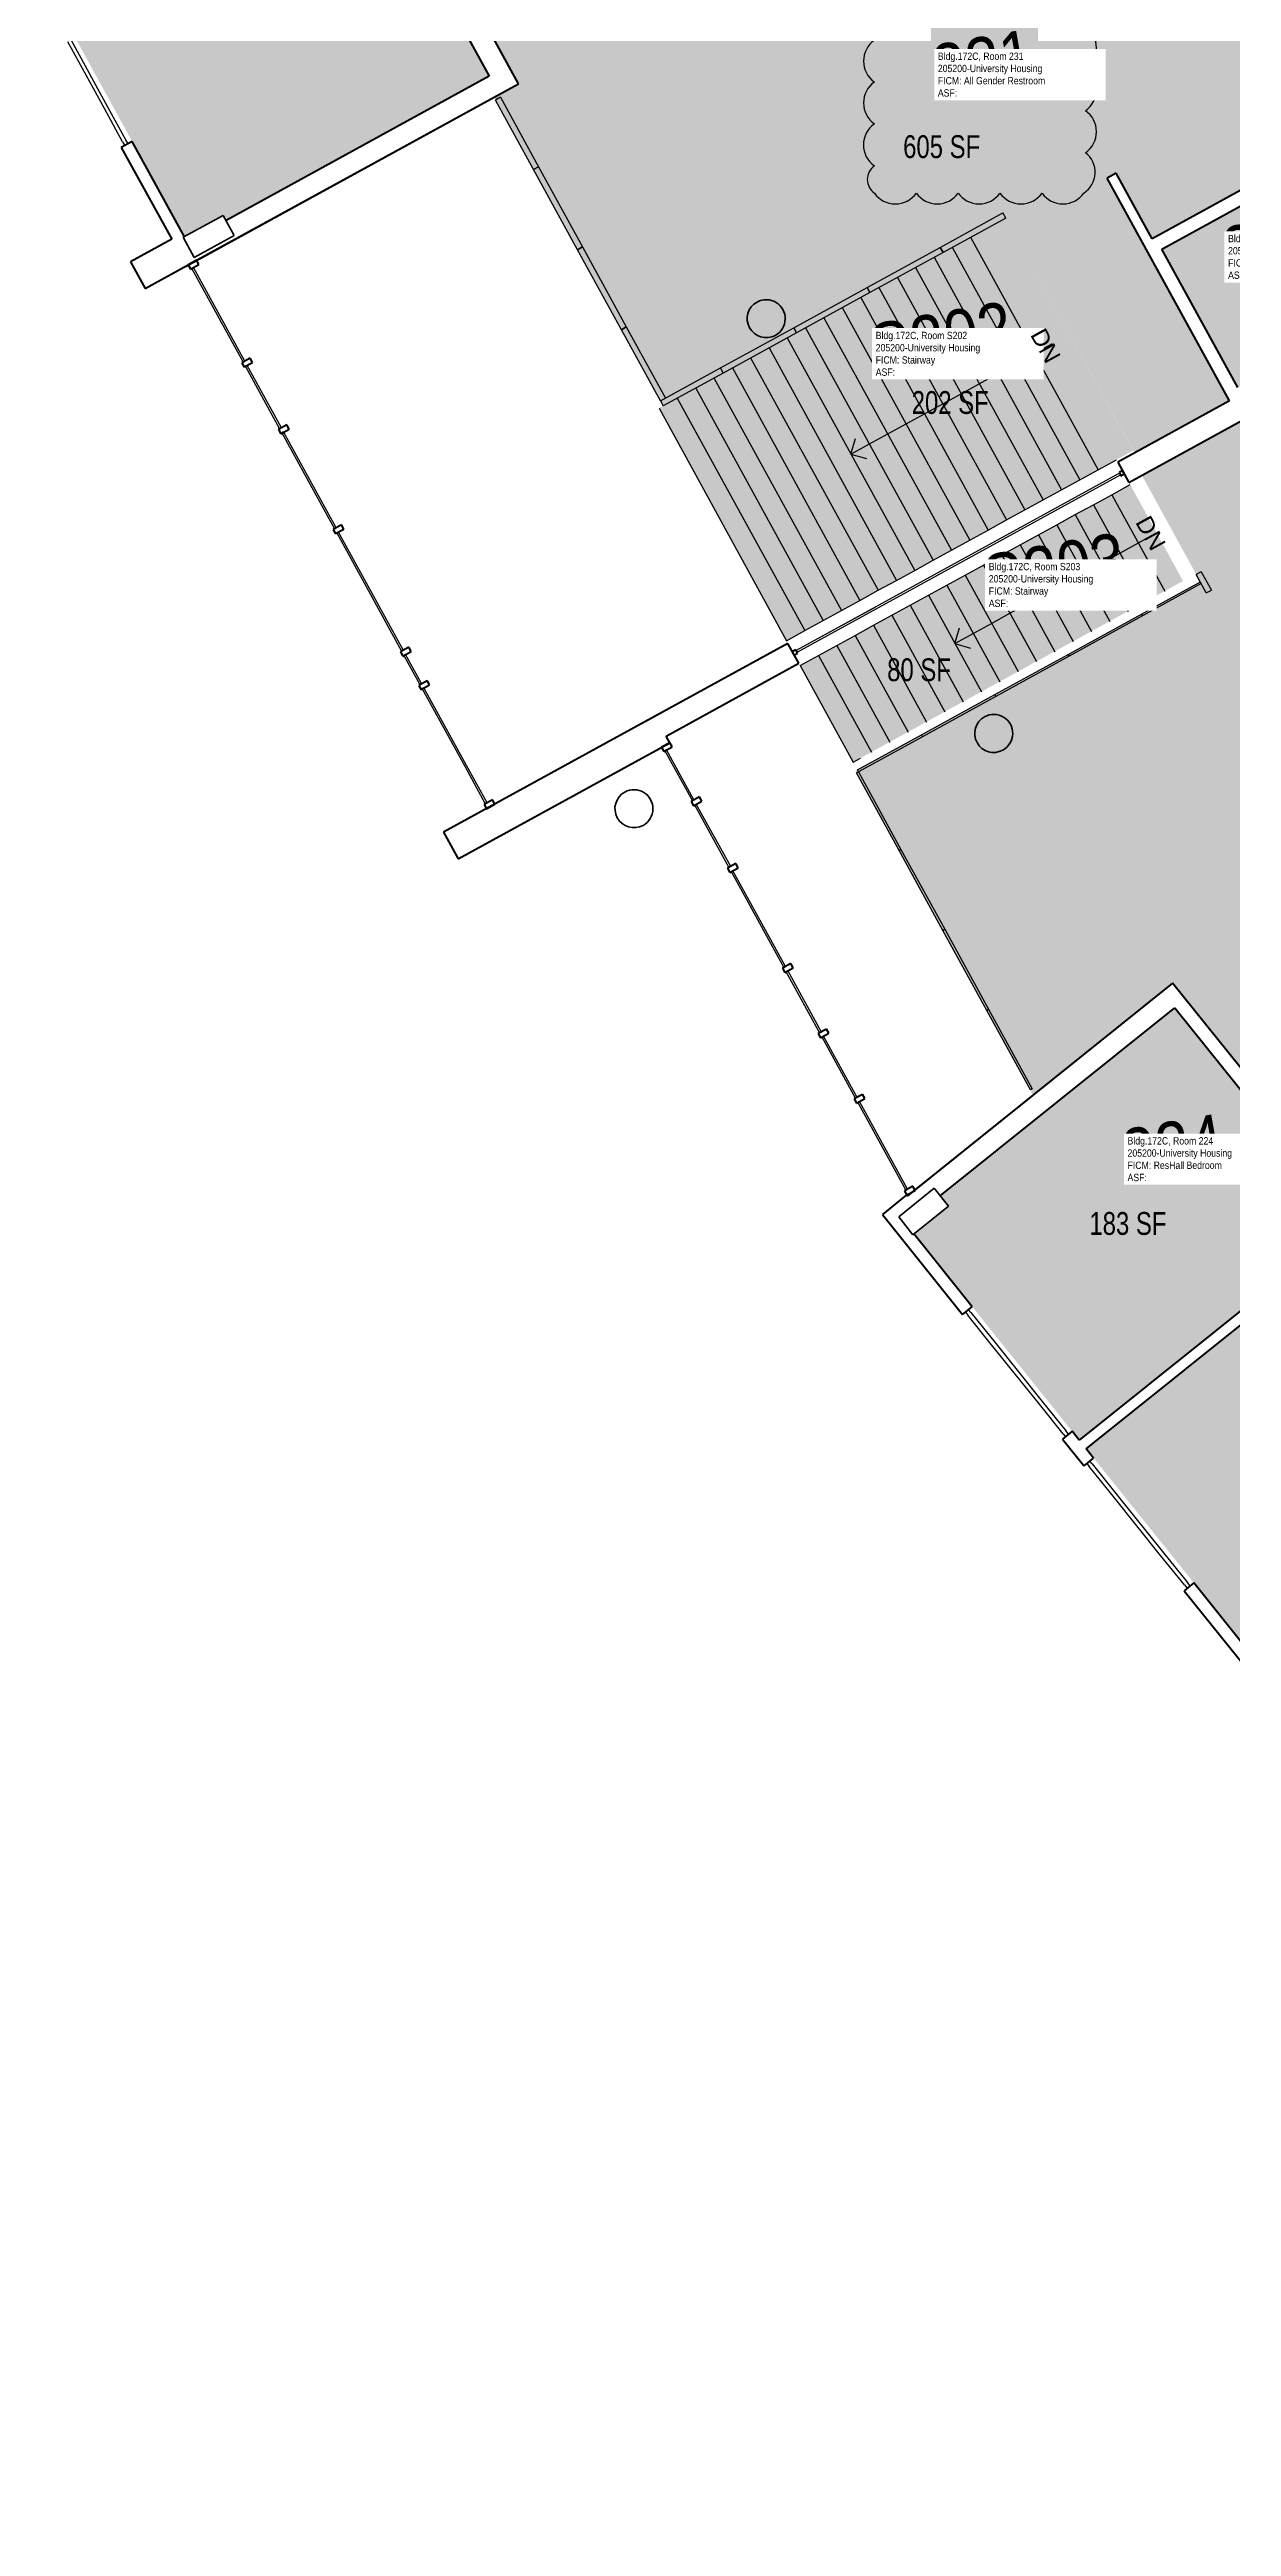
# Model space of a CAD drawing. Header units: inches. Extents: x 69235346 to 69237486, y 27657583 to 27660075.
# Drawn here: x 69235707 to 69236329, y 27657790 to 27659093 of the extents above; entities that cross this region are included whole.
import ezdxf
from ezdxf.enums import TextEntityAlignment as Align

# ---------------------------------------------------------------- set-up
doc = ezdxf.new("R2010")
doc.units = ezdxf.units.IN
doc.header["$LTSCALE"] = 100
doc.header["$MEASUREMENT"] = 0
for name, color, linetype in [('A-COLS', 5, 'CONTINUOUS'), ('A-FLOR', 3, 'CONTINUOUS'), ('A-GLAZ', 1, 'CONTINUOUS'), ('A-IDEN-RNUM', 7, 'CONTINUOUS'), ('A-IDEN-SNUM', 4, 'CONTINUOUS'), ('A-IDEN-VNUM', 4, 'CONTINUOUS'), ('A-WALL', 5, 'CONTINUOUS'), ('AREA-TEXT', 3, 'CONTINUOUS'), ('Rooms-Category-Color', 7, 'CONTINUOUS'), ('Rooms-College-Color', 7, 'CONTINUOUS'), ('Rooms-Department-Color', 7, 'CONTINUOUS'), ('Rooms-Division-Color', 7, 'CONTINUOUS'), ('Rooms-Information', 7, 'CONTINUOUS')]:
    doc.layers.add(name, color=color, linetype=linetype)
doc.layers.add('A-REV', color=1, linetype='CONTINUOUS', true_color=0xff0000)
doc.styles.add('Arial', font='arial.ttf')
doc.styles.add('CP_AREA', font='arial.ttf', dxfattribs={"height": 15})
doc.styles.add('CP_ROOMSNUMBER', font='arial.ttf', dxfattribs={"height": 1})
doc.styles.add('CP_ROOMVNUMBER', font='arial.ttf', dxfattribs={"width": 0.85, "height": 0.075})

msp = doc.modelspace()

# ---------------------------------------------------------------- hatches: boundary and pattern name
at = {"layer": 'Rooms-Category-Color', "true_color": 0xadadad}
for points in [[(69236278.3, 27658880.5), (69236328.3, 27658907.9), (69236328, 27658908.4), (69236284.6, 27658987.5), (69236263.9, 27659025.1), (69236268.6, 27659027.7), (69236287.5, 27658993.2), (69236359.5, 27659032.7), (69236340.6, 27659067.2), (69236374.1, 27659085.5), (69236281.5, 27659254.3), (69236143.3, 27659178.5), (69236071.3, 27659139), (69236070.9, 27659138.8), (69236024.7, 27659113.5), (69236005.2, 27659102.8), (69236002.9, 27659101.5), (69236001.7, 27659103.8), (69235996.2, 27659113.8), (69235985.1, 27659134), (69235983.9, 27659136.3), (69235976.9, 27659148.9), (69235928.2, 27659122.2), (69235954.2, 27659074.8), (69235941.2, 27659067.7), (69236030.3, 27658905.3), (69236210.5, 27659004.1)], [(69236312.9, 27658812.7), (69236131.5, 27658713.3), (69236224.9, 27658542.8), (69236387.6, 27658673.4), (69236350.2, 27658720), (69236504.6, 27658843.9), (69236542, 27658797.3), (69236671.9, 27658901.5), (69236595.5, 27659040.7), (69236282.1, 27658868.9)], [(69236210.5, 27659004.1), (69236277.5, 27658881.8), (69236095.2, 27658781.8), (69236077.9, 27658813.3), (69236028.1, 27658904.1)], [(69236344.9, 27658639.5), (69236298, 27658601.9), (69236301.7, 27658597.4), (69236398.3, 27658477), (69236496.2, 27658354.9), (69236578.9, 27658251.9), (69236692.1, 27658110.8), (69236885.1, 27657870.3), (69236885.8, 27657869.4), (69236887.8, 27657866.9), (69236926.1, 27657819.2), (69236926.1, 27657819.2), (69236932.3, 27657811.4), (69236949.7, 27657789.7), (69236950.2, 27657790.1), (69236996.7, 27657827.4), (69236861.7, 27657995.6), (69236742.8, 27658143.7), (69236742.7, 27658143.6), (69236735.2, 27658153), (69236740, 27658156.8), (69236982.6, 27658351.5), (69236987.4, 27658355.3), (69236994.9, 27658345.9), (69236994.8, 27658345.9), (69237111.5, 27658200.4), (69237113.5, 27658198), (69237113.5, 27658198), (69237115.3, 27658195.7), (69237248.6, 27658029.5), (69237295.5, 27658067.1), (69237273.3, 27658094.8), (69237273.3, 27658094.9), (69237233.9, 27658143.9), (69237120.5, 27658285.2), (69237038, 27658388.1), (69236924.7, 27658529.3), (69236841.7, 27658632.7), (69236743.8, 27658754.8), (69236644, 27658879.1), (69236613.8, 27658854.9), (69236597.3, 27658841.7), (69236603.6, 27658833.8), (69236640.5, 27658787.9), (69236640.6, 27658787.8), (69236642.2, 27658785.8), (69236666.7, 27658755.3), (69236668.3, 27658753.2), (69236668.3, 27658753.2), (69236741.7, 27658661.8), (69236743.3, 27658659.7), (69236743.3, 27658659.7), (69236870.5, 27658501), (69236870.5, 27658501), (69236889.6, 27658477.2), (69236885, 27658473.5), (69236888.9, 27658468.6), (69236921.7, 27658427.6), (69236925.6, 27658422.8), (69236930.3, 27658426.5), (69236949.8, 27658402.1), (69236893.3, 27658356.8), (69236891.2, 27658355.1), (69236756.5, 27658247.1), (69236754, 27658245), (69236697.7, 27658199.8), (69236680.2, 27658221.6), (69236677.5, 27658225), (69236674.2, 27658229.1), (69236637.8, 27658274.5), (69236618.1, 27658299.1), (69236618.1, 27658299), (69236490.1, 27658458.4), (69236489.4, 27658459.4), (69236351.4, 27658631.4)], [(69236102.3, 27658768.7), (69236130.2, 27658717.9), (69236303.8, 27658813.2), (69236276, 27658863.9)]]:
    msp.add_hatch(color=253, dxfattribs=at).paths.add_polyline_path(points)
at = {"layer": 'Rooms-Category-Color', "true_color": 0x728ef3}
for points in [[(69235800.3, 27659002.8), (69235938.7, 27659078.7), (69235916.6, 27659119.2), (69235915.1, 27659121.8), (69235866.3, 27659210.8), (69235707.4, 27659123.7), (69235778.4, 27658994.3), (69235798.8, 27659005.5)], [(69236380.1, 27658941.1), (69236419.8, 27658962.8), (69236423.8, 27658965), (69236383.9, 27659037.8), (69236365.3, 27659027.6), (69236292.7, 27658987.8), (69236332.6, 27658915), (69236339.3, 27658918.7)], [(69236162.2, 27658469.7), (69236249.2, 27658361.2), (69236390.8, 27658474.8), (69236299.4, 27658588.6), (69236250.7, 27658549.6), (69236176.1, 27658489.7), (69236180.4, 27658484.3)], [(69236252.9, 27658356.6), (69236345.3, 27658241.5), (69236363.5, 27658256.1), (69236365.4, 27658253.7), (69236488.7, 27658352.7), (69236394.5, 27658470.2)]]:
    msp.add_hatch(color=171, dxfattribs=at).paths.add_polyline_path(points)
at = {"layer": 'Rooms-College-Color', "true_color": 0xadadad}
for points in [[(69236278.3, 27658880.5), (69236328.3, 27658907.9), (69236328, 27658908.4), (69236284.6, 27658987.5), (69236263.9, 27659025.1), (69236268.6, 27659027.7), (69236287.5, 27658993.2), (69236359.5, 27659032.7), (69236340.6, 27659067.2), (69236374.1, 27659085.5), (69236281.5, 27659254.3), (69236143.3, 27659178.5), (69236071.3, 27659139), (69236070.9, 27659138.8), (69236024.7, 27659113.5), (69236005.2, 27659102.8), (69236002.9, 27659101.5), (69236001.7, 27659103.8), (69235996.2, 27659113.8), (69235985.1, 27659134), (69235983.9, 27659136.3), (69235976.9, 27659148.9), (69235928.2, 27659122.2), (69235954.2, 27659074.8), (69235941.2, 27659067.7), (69236030.3, 27658905.3), (69236210.5, 27659004.1)], [(69235800.3, 27659002.8), (69235938.7, 27659078.7), (69235916.6, 27659119.2), (69235915.1, 27659121.8), (69235866.3, 27659210.8), (69235707.4, 27659123.7), (69235778.4, 27658994.3), (69235798.8, 27659005.5)], [(69236312.9, 27658812.7), (69236131.5, 27658713.3), (69236224.9, 27658542.8), (69236387.6, 27658673.4), (69236350.2, 27658720), (69236504.6, 27658843.9), (69236542, 27658797.3), (69236671.9, 27658901.5), (69236595.5, 27659040.7), (69236282.1, 27658868.9)], [(69236380.1, 27658941.1), (69236419.8, 27658962.8), (69236423.8, 27658965), (69236383.9, 27659037.8), (69236365.3, 27659027.6), (69236292.7, 27658987.8), (69236332.6, 27658915), (69236339.3, 27658918.7)], [(69236210.5, 27659004.1), (69236277.5, 27658881.8), (69236095.2, 27658781.8), (69236077.9, 27658813.3), (69236028.1, 27658904.1)], [(69236344.9, 27658639.5), (69236298, 27658601.9), (69236301.7, 27658597.4), (69236398.3, 27658477), (69236496.2, 27658354.9), (69236578.9, 27658251.9), (69236692.1, 27658110.8), (69236885.1, 27657870.3), (69236885.8, 27657869.4), (69236887.8, 27657866.9), (69236926.1, 27657819.2), (69236926.1, 27657819.2), (69236932.3, 27657811.4), (69236949.7, 27657789.7), (69236950.2, 27657790.1), (69236996.7, 27657827.4), (69236861.7, 27657995.6), (69236742.8, 27658143.7), (69236742.7, 27658143.6), (69236735.2, 27658153), (69236740, 27658156.8), (69236982.6, 27658351.5), (69236987.4, 27658355.3), (69236994.9, 27658345.9), (69236994.8, 27658345.9), (69237111.5, 27658200.4), (69237113.5, 27658198), (69237113.5, 27658198), (69237115.3, 27658195.7), (69237248.6, 27658029.5), (69237295.5, 27658067.1), (69237273.3, 27658094.8), (69237273.3, 27658094.9), (69237233.9, 27658143.9), (69237120.5, 27658285.2), (69237038, 27658388.1), (69236924.7, 27658529.3), (69236841.7, 27658632.7), (69236743.8, 27658754.8), (69236644, 27658879.1), (69236613.8, 27658854.9), (69236597.3, 27658841.7), (69236603.6, 27658833.8), (69236640.5, 27658787.9), (69236640.6, 27658787.8), (69236642.2, 27658785.8), (69236666.7, 27658755.3), (69236668.3, 27658753.2), (69236668.3, 27658753.2), (69236741.7, 27658661.8), (69236743.3, 27658659.7), (69236743.3, 27658659.7), (69236870.5, 27658501), (69236870.5, 27658501), (69236889.6, 27658477.2), (69236885, 27658473.5), (69236888.9, 27658468.6), (69236921.7, 27658427.6), (69236925.6, 27658422.8), (69236930.3, 27658426.5), (69236949.8, 27658402.1), (69236893.3, 27658356.8), (69236891.2, 27658355.1), (69236756.5, 27658247.1), (69236754, 27658245), (69236697.7, 27658199.8), (69236680.2, 27658221.6), (69236677.5, 27658225), (69236674.2, 27658229.1), (69236637.8, 27658274.5), (69236618.1, 27658299.1), (69236618.1, 27658299), (69236490.1, 27658458.4), (69236489.4, 27658459.4), (69236351.4, 27658631.4)], [(69236102.3, 27658768.7), (69236130.2, 27658717.9), (69236303.8, 27658813.2), (69236276, 27658863.9)], [(69236162.2, 27658469.7), (69236249.2, 27658361.2), (69236390.8, 27658474.8), (69236299.4, 27658588.6), (69236250.7, 27658549.6), (69236176.1, 27658489.7), (69236180.4, 27658484.3)], [(69236252.9, 27658356.6), (69236345.3, 27658241.5), (69236363.5, 27658256.1), (69236365.4, 27658253.7), (69236488.7, 27658352.7), (69236394.5, 27658470.2)]]:
    msp.add_hatch(color=253, dxfattribs=at).paths.add_polyline_path(points)
at = {"layer": 'Rooms-Department-Color', "true_color": 0xacacac}
for points in [[(69236278.3, 27658880.5), (69236328.3, 27658907.9), (69236328, 27658908.4), (69236284.6, 27658987.5), (69236263.9, 27659025.1), (69236268.6, 27659027.7), (69236287.5, 27658993.2), (69236359.5, 27659032.7), (69236340.6, 27659067.2), (69236374.1, 27659085.5), (69236281.5, 27659254.3), (69236143.3, 27659178.5), (69236071.3, 27659139), (69236070.9, 27659138.8), (69236024.7, 27659113.5), (69236005.2, 27659102.8), (69236002.9, 27659101.5), (69236001.7, 27659103.8), (69235996.2, 27659113.8), (69235985.1, 27659134), (69235983.9, 27659136.3), (69235976.9, 27659148.9), (69235928.2, 27659122.2), (69235954.2, 27659074.8), (69235941.2, 27659067.7), (69236030.3, 27658905.3), (69236210.5, 27659004.1)], [(69236312.9, 27658812.7), (69236131.5, 27658713.3), (69236224.9, 27658542.8), (69236387.6, 27658673.4), (69236350.2, 27658720), (69236504.6, 27658843.9), (69236542, 27658797.3), (69236671.9, 27658901.5), (69236595.5, 27659040.7), (69236282.1, 27658868.9)], [(69236210.5, 27659004.1), (69236277.5, 27658881.8), (69236095.2, 27658781.8), (69236077.9, 27658813.3), (69236028.1, 27658904.1)], [(69236344.9, 27658639.5), (69236298, 27658601.9), (69236301.7, 27658597.4), (69236398.3, 27658477), (69236496.2, 27658354.9), (69236578.9, 27658251.9), (69236692.1, 27658110.8), (69236885.1, 27657870.3), (69236885.8, 27657869.4), (69236887.8, 27657866.9), (69236926.1, 27657819.2), (69236926.1, 27657819.2), (69236932.3, 27657811.4), (69236949.7, 27657789.7), (69236950.2, 27657790.1), (69236996.7, 27657827.4), (69236861.7, 27657995.6), (69236742.8, 27658143.7), (69236742.7, 27658143.6), (69236735.2, 27658153), (69236740, 27658156.8), (69236982.6, 27658351.5), (69236987.4, 27658355.3), (69236994.9, 27658345.9), (69236994.8, 27658345.9), (69237111.5, 27658200.4), (69237113.5, 27658198), (69237113.5, 27658198), (69237115.3, 27658195.7), (69237248.6, 27658029.5), (69237295.5, 27658067.1), (69237273.3, 27658094.8), (69237273.3, 27658094.9), (69237233.9, 27658143.9), (69237120.5, 27658285.2), (69237038, 27658388.1), (69236924.7, 27658529.3), (69236841.7, 27658632.7), (69236743.8, 27658754.8), (69236644, 27658879.1), (69236613.8, 27658854.9), (69236597.3, 27658841.7), (69236603.6, 27658833.8), (69236640.5, 27658787.9), (69236640.6, 27658787.8), (69236642.2, 27658785.8), (69236666.7, 27658755.3), (69236668.3, 27658753.2), (69236668.3, 27658753.2), (69236741.7, 27658661.8), (69236743.3, 27658659.7), (69236743.3, 27658659.7), (69236870.5, 27658501), (69236870.5, 27658501), (69236889.6, 27658477.2), (69236885, 27658473.5), (69236888.9, 27658468.6), (69236921.7, 27658427.6), (69236925.6, 27658422.8), (69236930.3, 27658426.5), (69236949.8, 27658402.1), (69236893.3, 27658356.8), (69236891.2, 27658355.1), (69236756.5, 27658247.1), (69236754, 27658245), (69236697.7, 27658199.8), (69236680.2, 27658221.6), (69236677.5, 27658225), (69236674.2, 27658229.1), (69236637.8, 27658274.5), (69236618.1, 27658299.1), (69236618.1, 27658299), (69236490.1, 27658458.4), (69236489.4, 27658459.4), (69236351.4, 27658631.4)], [(69236102.3, 27658768.7), (69236130.2, 27658717.9), (69236303.8, 27658813.2), (69236276, 27658863.9)]]:
    msp.add_hatch(color=253, dxfattribs=at).paths.add_polyline_path(points)
at = {"layer": 'Rooms-Department-Color', "true_color": 0x604aed}
for points in [[(69235800.3, 27659002.8), (69235938.7, 27659078.7), (69235916.6, 27659119.2), (69235915.1, 27659121.8), (69235866.3, 27659210.8), (69235707.4, 27659123.7), (69235778.4, 27658994.3), (69235798.8, 27659005.5)], [(69236380.1, 27658941.1), (69236419.8, 27658962.8), (69236423.8, 27658965), (69236383.9, 27659037.8), (69236365.3, 27659027.6), (69236292.7, 27658987.8), (69236332.6, 27658915), (69236339.3, 27658918.7)], [(69236162.2, 27658469.7), (69236249.2, 27658361.2), (69236390.8, 27658474.8), (69236299.4, 27658588.6), (69236250.7, 27658549.6), (69236176.1, 27658489.7), (69236180.4, 27658484.3)], [(69236252.9, 27658356.6), (69236345.3, 27658241.5), (69236363.5, 27658256.1), (69236365.4, 27658253.7), (69236488.7, 27658352.7), (69236394.5, 27658470.2)]]:
    msp.add_hatch(color=173, dxfattribs=at).paths.add_polyline_path(points)
at = {"layer": 'Rooms-Division-Color', "true_color": 0xadadad}
for points in [[(69236278.3, 27658880.5), (69236328.3, 27658907.9), (69236328, 27658908.4), (69236284.6, 27658987.5), (69236263.9, 27659025.1), (69236268.6, 27659027.7), (69236287.5, 27658993.2), (69236359.5, 27659032.7), (69236340.6, 27659067.2), (69236374.1, 27659085.5), (69236281.5, 27659254.3), (69236143.3, 27659178.5), (69236071.3, 27659139), (69236070.9, 27659138.8), (69236024.7, 27659113.5), (69236005.2, 27659102.8), (69236002.9, 27659101.5), (69236001.7, 27659103.8), (69235996.2, 27659113.8), (69235985.1, 27659134), (69235983.9, 27659136.3), (69235976.9, 27659148.9), (69235928.2, 27659122.2), (69235954.2, 27659074.8), (69235941.2, 27659067.7), (69236030.3, 27658905.3), (69236210.5, 27659004.1)], [(69236312.9, 27658812.7), (69236131.5, 27658713.3), (69236224.9, 27658542.8), (69236387.6, 27658673.4), (69236350.2, 27658720), (69236504.6, 27658843.9), (69236542, 27658797.3), (69236671.9, 27658901.5), (69236595.5, 27659040.7), (69236282.1, 27658868.9)], [(69236210.5, 27659004.1), (69236277.5, 27658881.8), (69236095.2, 27658781.8), (69236077.9, 27658813.3), (69236028.1, 27658904.1)], [(69236344.9, 27658639.5), (69236298, 27658601.9), (69236301.7, 27658597.4), (69236398.3, 27658477), (69236496.2, 27658354.9), (69236578.9, 27658251.9), (69236692.1, 27658110.8), (69236885.1, 27657870.3), (69236885.8, 27657869.4), (69236887.8, 27657866.9), (69236926.1, 27657819.2), (69236926.1, 27657819.2), (69236932.3, 27657811.4), (69236949.7, 27657789.7), (69236950.2, 27657790.1), (69236996.7, 27657827.4), (69236861.7, 27657995.6), (69236742.8, 27658143.7), (69236742.7, 27658143.6), (69236735.2, 27658153), (69236740, 27658156.8), (69236982.6, 27658351.5), (69236987.4, 27658355.3), (69236994.9, 27658345.9), (69236994.8, 27658345.9), (69237111.5, 27658200.4), (69237113.5, 27658198), (69237113.5, 27658198), (69237115.3, 27658195.7), (69237248.6, 27658029.5), (69237295.5, 27658067.1), (69237273.3, 27658094.8), (69237273.3, 27658094.9), (69237233.9, 27658143.9), (69237120.5, 27658285.2), (69237038, 27658388.1), (69236924.7, 27658529.3), (69236841.7, 27658632.7), (69236743.8, 27658754.8), (69236644, 27658879.1), (69236613.8, 27658854.9), (69236597.3, 27658841.7), (69236603.6, 27658833.8), (69236640.5, 27658787.9), (69236640.6, 27658787.8), (69236642.2, 27658785.8), (69236666.7, 27658755.3), (69236668.3, 27658753.2), (69236668.3, 27658753.2), (69236741.7, 27658661.8), (69236743.3, 27658659.7), (69236743.3, 27658659.7), (69236870.5, 27658501), (69236870.5, 27658501), (69236889.6, 27658477.2), (69236885, 27658473.5), (69236888.9, 27658468.6), (69236921.7, 27658427.6), (69236925.6, 27658422.8), (69236930.3, 27658426.5), (69236949.8, 27658402.1), (69236893.3, 27658356.8), (69236891.2, 27658355.1), (69236756.5, 27658247.1), (69236754, 27658245), (69236697.7, 27658199.8), (69236680.2, 27658221.6), (69236677.5, 27658225), (69236674.2, 27658229.1), (69236637.8, 27658274.5), (69236618.1, 27658299.1), (69236618.1, 27658299), (69236490.1, 27658458.4), (69236489.4, 27658459.4), (69236351.4, 27658631.4)], [(69236102.3, 27658768.7), (69236130.2, 27658717.9), (69236303.8, 27658813.2), (69236276, 27658863.9)]]:
    msp.add_hatch(color=253, dxfattribs=at).paths.add_polyline_path(points)
at = {"layer": 'Rooms-Division-Color', "true_color": 0x604aed}
for points in [[(69235800.3, 27659002.8), (69235938.7, 27659078.7), (69235916.6, 27659119.2), (69235915.1, 27659121.8), (69235866.3, 27659210.8), (69235707.4, 27659123.7), (69235778.4, 27658994.3), (69235798.8, 27659005.5)], [(69236380.1, 27658941.1), (69236419.8, 27658962.8), (69236423.8, 27658965), (69236383.9, 27659037.8), (69236365.3, 27659027.6), (69236292.7, 27658987.8), (69236332.6, 27658915), (69236339.3, 27658918.7)], [(69236162.2, 27658469.7), (69236249.2, 27658361.2), (69236390.8, 27658474.8), (69236299.4, 27658588.6), (69236250.7, 27658549.6), (69236176.1, 27658489.7), (69236180.4, 27658484.3)], [(69236252.9, 27658356.6), (69236345.3, 27658241.5), (69236363.5, 27658256.1), (69236365.4, 27658253.7), (69236488.7, 27658352.7), (69236394.5, 27658470.2)]]:
    msp.add_hatch(color=173, dxfattribs=at).paths.add_polyline_path(points)

# ---------------------------------------------------------------- linework, layer by layer
at = {"layer": 'A-COLS', "lineweight": 35}
for p, q in [((69235777.8, 27658994), (69235798.8, 27659005.5)), ((69235798.8, 27659005.5), (69235804.6, 27658995)), ((69235783.6, 27658983.4), (69235777.8, 27658994)), ((69235804.6, 27658995), (69235783.6, 27658983.4)), ((69236154.2, 27658478.7), (69236172.9, 27658493.7)), ((69236180.4, 27658484.3), (69236161.7, 27658469.3)), ((69236172.9, 27658493.7), (69236180.4, 27658484.3)), ((69236161.7, 27658469.3), (69236154.2, 27658478.7))]:
    msp.add_line(p, q, dxfattribs=at)
for centre, start, end in [((69236084.5, 27658951.2), 118.7419, 298.7419), ((69236084.5, 27658951.2), 298.7419, 118.7419), ((69236204.2, 27658733), 118.7419, 298.7419), ((69236204.2, 27658733), 298.7419, 118.7419), ((69236014.9, 27658693.4), 118.7419, 298.7419), ((69236014.9, 27658693.4), 298.7419, 118.7419)]:
    msp.add_arc(centre, 10, start, end, dxfattribs=at)
at = {"layer": 'A-FLOR'}
for p, q in [((69236192, 27658994), (69236259.1, 27658871.7)), ((69236163.1, 27658978.2), (69236230.2, 27658855.9)), ((69236172.8, 27658983.5), (69236239.8, 27658861.2)), ((69236182.4, 27658988.8), (69236249.5, 27658866.4)), ((69236143.8, 27658967.6), (69236210.9, 27658845.3)), ((69236153.5, 27658972.9), (69236220.5, 27658850.6)), ((69236124.5, 27658957), (69236191.6, 27658834.7)), ((69236134.2, 27658962.3), (69236201.3, 27658840)), ((69236095.6, 27658941.1), (69236162.7, 27658818.8)), ((69236105.2, 27658946.4), (69236172.3, 27658824.1)), ((69236114.9, 27658951.7), (69236182, 27658829.4)), ((69236076.3, 27658930.6), (69236143.4, 27658808.3)), ((69236086, 27658935.9), (69236153, 27658813.5)), ((69236206.3, 27658922.3), (69236215.9, 27658927.6)), ((69236215.9, 27658927.6), (69236225.6, 27658932.9)), ((69236225.6, 27658932.9), (69236235.2, 27658938.2)), ((69236047.4, 27658914.7), (69236114.5, 27658792.4)), ((69236057, 27658920), (69236124.1, 27658797.7)), ((69236066.7, 27658925.3), (69236133.7, 27658803)), ((69236187, 27658911.7), (69236196.6, 27658917)), ((69236196.6, 27658917), (69236206.3, 27658922.3)), ((69236028.1, 27658904.1), (69236095.2, 27658781.8)), ((69236037.7, 27658909.4), (69236104.8, 27658787.1)), ((69236158.1, 27658895.9), (69236167.7, 27658901.2)), ((69236167.7, 27658901.2), (69236177.4, 27658906.4)), ((69236177.4, 27658906.4), (69236187, 27658911.7)), ((69236129.1, 27658880), (69236131.5, 27658888.1)), ((69236138.8, 27658885.3), (69236148.4, 27658890.6)), ((69236148.4, 27658890.6), (69236158.1, 27658895.9)), ((69236129.1, 27658880), (69236138.8, 27658885.3)), ((69236129.1, 27658880), (69236137.3, 27658877.6)), ((69236259.1, 27658871.7), (69236268.8, 27658877)), ((69236230.2, 27658855.9), (69236239.8, 27658861.2)), ((69236239.8, 27658861.2), (69236249.5, 27658866.4)), ((69236249.5, 27658866.4), (69236259.1, 27658871.7)), ((69236266.3, 27658858.6), (69236276, 27658863.9)), ((69236210.9, 27658845.3), (69236220.5, 27658850.6)), ((69236220.5, 27658850.6), (69236230.2, 27658855.9)), ((69236237.4, 27658842.8), (69236247, 27658848.1)), ((69236247, 27658848.1), (69236256.7, 27658853.3)), ((69236247, 27658848.1), (69236274.9, 27658797.2)), ((69236256.7, 27658853.3), (69236266.3, 27658858.6)), ((69236256.7, 27658853.3), (69236284.6, 27658802.5)), ((69236266.3, 27658858.6), (69236294.2, 27658807.8)), ((69236182, 27658829.4), (69236191.6, 27658834.7)), ((69236191.6, 27658834.7), (69236201.3, 27658840)), ((69236201.3, 27658840), (69236210.9, 27658845.3)), ((69236218.1, 27658832.2), (69236227.7, 27658837.5)), ((69236227.7, 27658837.5), (69236237.4, 27658842.8)), ((69236227.7, 27658837.5), (69236255.6, 27658786.6)), ((69236237.4, 27658842.8), (69236265.3, 27658791.9)), ((69236280.3, 27658833.2), (69236289.9, 27658838.5)), ((69236162.7, 27658818.8), (69236172.3, 27658824.1)), ((69236172.3, 27658824.1), (69236182, 27658829.4)), ((69236189.1, 27658816.3), (69236198.8, 27658821.6)), ((69236198.8, 27658821.6), (69236208.4, 27658826.9)), ((69236198.8, 27658821.6), (69236226.7, 27658770.8)), ((69236208.4, 27658826.9), (69236218.1, 27658832.2)), ((69236208.4, 27658826.9), (69236236.3, 27658776)), ((69236218.1, 27658832.2), (69236246, 27658781.3)), ((69236251.3, 27658817.3), (69236261, 27658822.6)), ((69236261, 27658822.6), (69236270.6, 27658827.9)), ((69236270.6, 27658827.9), (69236280.3, 27658833.2)), ((69236143.4, 27658808.3), (69236153, 27658813.5)), ((69236153, 27658813.5), (69236162.7, 27658818.8)), ((69236169.9, 27658805.7), (69236179.5, 27658811)), ((69236179.5, 27658811), (69236189.1, 27658816.3)), ((69236179.5, 27658811), (69236207.4, 27658760.2)), ((69236189.1, 27658816.3), (69236217, 27658765.5)), ((69236232, 27658806.8), (69236241.7, 27658812)), ((69236241.7, 27658812), (69236251.3, 27658817.3)), ((69236114.5, 27658792.4), (69236124.1, 27658797.7)), ((69236124.1, 27658797.7), (69236133.7, 27658803)), ((69236133.7, 27658803), (69236143.4, 27658808.3)), ((69236150.6, 27658795.2), (69236160.2, 27658800.5)), ((69236160.2, 27658800.5), (69236169.9, 27658805.7)), ((69236160.2, 27658800.5), (69236188.1, 27658749.6)), ((69236169.9, 27658805.7), (69236197.7, 27658754.9)), ((69236203.1, 27658790.9), (69236212.7, 27658796.2)), ((69236212.7, 27658796.2), (69236222.4, 27658801.5)), ((69236222.4, 27658801.5), (69236232, 27658806.8)), ((69236095.2, 27658781.8), (69236104.8, 27658787.1)), ((69236104.8, 27658787.1), (69236114.5, 27658792.4)), ((69236121.6, 27658779.3), (69236131.3, 27658784.6)), ((69236131.3, 27658784.6), (69236140.9, 27658789.9)), ((69236131.3, 27658784.6), (69236159.2, 27658733.7)), ((69236140.9, 27658789.9), (69236150.6, 27658795.2)), ((69236140.9, 27658789.9), (69236168.8, 27658739)), ((69236150.6, 27658795.2), (69236178.5, 27658744.3)), ((69236183.8, 27658780.3), (69236186.2, 27658788.5)), ((69236183.8, 27658780.3), (69236193.4, 27658785.6)), ((69236193.4, 27658785.6), (69236203.1, 27658790.9)), ((69236102.3, 27658768.7), (69236112, 27658774)), ((69236112, 27658774), (69236121.6, 27658779.3)), ((69236112, 27658774), (69236139.9, 27658723.1)), ((69236121.6, 27658779.3), (69236149.5, 27658728.4)), ((69236183.8, 27658780.3), (69236192, 27658777.9)), ((69236102.3, 27658768.7), (69236130.2, 27658717.9)), ((69236130.2, 27658717.9), (69236134.1, 27658720))]:
    msp.add_line(p, q, dxfattribs=at)
at = {"layer": 'A-GLAZ'}
for p, q in [((69235736.3, 27659061.8), (69235717, 27659096.9)), ((69235718.8, 27659097.8), (69235738, 27659062.7)), ((69235745.9, 27659044.2), (69235736.3, 27659061.8)), ((69235738, 27659062.7), (69235747.6, 27659045.2)), ((69235745.9, 27659044.2), (69235746.8, 27659042.5)), ((69235748.6, 27659043.5), (69235747.6, 27659045.2)), ((69235783.1, 27658978.1), (69235782.2, 27658977.7)), ((69235810.2, 27658928.8), (69235783.1, 27658978.1)), ((69235782.2, 27658977.7), (69235809.3, 27658928.3)), ((69235809.3, 27658928.3), (69235810.2, 27658928.8)), ((69235811.4, 27658926.6), (69235810.5, 27658926.1)), ((69235810.5, 27658926.1), (69235828.5, 27658893.3)), ((69235829.4, 27658893.7), (69235811.4, 27658926.6)), ((69235828.5, 27658893.3), (69235829.4, 27658893.7)), ((69235830.6, 27658891.6), (69235829.7, 27658891.1)), ((69235829.7, 27658891.1), (69235857.4, 27658840.7)), ((69235858.3, 27658841.1), (69235830.6, 27658891.6)), ((69236270.4, 27658869.9), (69236100.3, 27658776.6)), ((69236100.8, 27658775.7), (69236270.9, 27658869)), ((69236270.2, 27658870.3), (69236270.4, 27658869.9)), ((69236270.9, 27658869), (69236270.4, 27658869.9)), ((69236270.9, 27658869), (69236271.1, 27658868.6)), ((69235857.4, 27658840.7), (69235858.3, 27658841.1)), ((69235858.6, 27658838.5), (69235892.7, 27658776.2)), ((69235893.6, 27658776.7), (69235859.5, 27658838.9)), ((69236142, 27658799.4), (69236100.3, 27658776.6)), ((69236100.8, 27658775.7), (69236142.4, 27658798.5)), ((69235894.8, 27658774.5), (69235893.9, 27658774)), ((69235893.9, 27658774), (69235902.3, 27658758.7)), ((69235903.2, 27658759.2), (69235894.8, 27658774.5)), ((69236100.3, 27658776.6), (69236100.8, 27658775.7)), ((69236100.3, 27658776.6), (69236100.8, 27658775.7)), ((69235902.3, 27658758.7), (69235903.2, 27658759.2)), ((69235904.4, 27658757), (69235903.5, 27658756.5)), ((69235903.5, 27658756.5), (69235925.9, 27658715.7)), ((69235926.8, 27658716.2), (69235904.4, 27658757)), ((69236032.1, 27658724.3), (69236031.2, 27658723.9)), ((69236031.2, 27658723.9), (69236045.7, 27658697.6)), ((69236046.5, 27658698), (69236032.1, 27658724.3)), ((69235925.9, 27658715.7), (69235936.7, 27658696)), ((69235937.6, 27658696.5), (69235926.8, 27658716.2)), ((69235936.7, 27658696), (69235937.6, 27658696.5)), ((69236045.6, 27658697.6), (69236046.5, 27658698)), ((69236047.7, 27658695.8), (69236046.8, 27658695.4)), ((69236046.8, 27658695.4), (69236064.9, 27658662.5)), ((69236065.8, 27658663), (69236047.7, 27658695.8)), ((69236064.9, 27658662.5), (69236065.8, 27658663)), ((69236067, 27658660.8), (69236066.1, 27658660.3)), ((69236066.1, 27658660.3), (69236093.7, 27658609.9)), ((69236094.6, 27658610.4), (69236067, 27658660.8)), ((69236093.7, 27658609.9), (69236094.6, 27658610.4)), ((69236094.9, 27658607.7), (69236112.6, 27658575.5)), ((69236113.5, 27658575.9), (69236095.8, 27658608.2)), ((69236112.6, 27658575.5), (69236113.5, 27658575.9)), ((69236114.7, 27658573.7), (69236113.8, 27658573.3)), ((69236113.8, 27658573.3), (69236131.5, 27658541)), ((69236132.4, 27658541.5), (69236114.7, 27658573.7)), ((69236133.6, 27658539.3), (69236132.7, 27658538.9)), ((69236132.7, 27658538.9), (69236158, 27658492.7)), ((69236158.9, 27658493.2), (69236133.6, 27658539.3)), ((69236158, 27658492.7), (69236158.9, 27658493.2)), ((69236189.4, 27658428.6), (69236190.6, 27658427)), ((69236203.1, 27658411.4), (69236190.6, 27658427)), ((69236192.2, 27658428.3), (69236190.9, 27658429.8)), ((69236192.2, 27658428.3), (69236204.7, 27658412.7)), ((69236228.2, 27658380.2), (69236203.1, 27658411.4)), ((69236204.7, 27658412.7), (69236229.7, 27658381.5)), ((69236240.7, 27658364.6), (69236228.2, 27658380.2)), ((69236229.7, 27658381.5), (69236242.3, 27658365.9)), ((69236243.5, 27658364.3), (69236242.3, 27658365.9)), ((69236240.7, 27658364.6), (69236241.9, 27658363)), ((69236253.2, 27658349), (69236254.5, 27658347.4)), ((69236267, 27658331.8), (69236254.5, 27658347.4)), ((69236256, 27658348.7), (69236254.8, 27658350.2)), ((69236256, 27658348.7), (69236268.5, 27658333.1)), ((69236292, 27658300.6), (69236267, 27658331.8)), ((69236268.5, 27658333.1), (69236293.6, 27658301.9)), ((69236304.5, 27658285), (69236292, 27658300.6)), ((69236293.6, 27658301.9), (69236306.1, 27658286.3)), ((69236304.5, 27658285), (69236305.8, 27658283.5)), ((69236307.3, 27658284.7), (69236306.1, 27658286.3))]:
    msp.add_line(p, q, dxfattribs=at)
at = {"layer": 'A-GLAZ', "lineweight": 40}
for p, q in [((69235784.8, 27658981.9), (69235780.4, 27658979.5)), ((69235780.4, 27658979.5), (69235781.6, 27658977.3)), ((69235781.6, 27658977.3), (69235786, 27658979.7)), ((69235786, 27658979.7), (69235784.8, 27658981.9)), ((69236100.1, 27658777), (69236098.3, 27658776.1)), ((69236100.1, 27658777), (69236098.3, 27658776.1)), ((69236099.3, 27658774.3), (69236101, 27658775.3)), ((69236099.3, 27658774.3), (69236101, 27658775.3)), ((69236101, 27658775.3), (69236100.1, 27658777)), ((69236101, 27658775.3), (69236100.1, 27658777)), ((69236033.8, 27658728.1), (69236029.4, 27658725.7)), ((69236029.4, 27658725.7), (69236030.6, 27658723.5)), ((69236030.6, 27658723.5), (69236035, 27658725.9)), ((69236035, 27658725.9), (69236033.8, 27658728.1))]:
    msp.add_line(p, q, dxfattribs=at)
at = {"layer": 'A-GLAZ', "lineweight": 40, "extrusion": (0, 0, -1)}
for p, q in [((69235813, 27658930.4), (69235808.6, 27658928)), ((69235808.6, 27658928), (69235809.8, 27658925.8)), ((69235809.8, 27658925.8), (69235814.2, 27658928.2)), ((69235814.2, 27658928.2), (69235813, 27658930.4)), ((69235832.3, 27658895.3), (69235827.9, 27658892.9)), ((69235827.9, 27658892.9), (69235829.1, 27658890.7)), ((69235829.1, 27658890.7), (69235833.5, 27658893.1)), ((69235833.5, 27658893.1), (69235832.3, 27658895.3)), ((69236271.9, 27658871.3), (69236270.2, 27658870.3)), ((69236270.2, 27658870.3), (69236271.1, 27658868.6)), ((69236271.1, 27658868.6), (69236272.9, 27658869.5)), ((69236272.9, 27658869.5), (69236271.9, 27658871.3)), ((69235861.1, 27658842.7), (69235856.7, 27658840.3)), ((69235856.7, 27658840.3), (69235857.9, 27658838.1)), ((69235857.9, 27658838.1), (69235862.3, 27658840.5)), ((69235862.3, 27658840.5), (69235861.1, 27658842.7)), ((69235896.5, 27658778.3), (69235892.1, 27658775.9)), ((69235892.1, 27658775.9), (69235893.3, 27658773.7)), ((69235893.3, 27658773.7), (69235897.7, 27658776.1)), ((69235897.7, 27658776.1), (69235896.5, 27658778.3)), ((69235906.1, 27658760.7), (69235901.7, 27658758.3)), ((69235901.7, 27658758.3), (69235902.9, 27658756.1)), ((69235902.9, 27658756.1), (69235907.3, 27658758.5)), ((69235907.3, 27658758.5), (69235906.1, 27658760.7)), ((69235940.5, 27658698), (69235936.1, 27658695.6)), ((69235936.1, 27658695.6), (69235937.3, 27658693.4)), ((69235937.3, 27658693.4), (69235941.7, 27658695.8)), ((69235941.7, 27658695.8), (69235940.5, 27658698)), ((69236049.4, 27658699.6), (69236045, 27658697.2)), ((69236045, 27658697.2), (69236046.2, 27658695)), ((69236046.2, 27658695), (69236050.6, 27658697.4)), ((69236050.6, 27658697.4), (69236049.4, 27658699.6)), ((69236068.6, 27658664.5), (69236064.2, 27658662.1)), ((69236064.2, 27658662.1), (69236065.4, 27658659.9)), ((69236065.4, 27658659.9), (69236069.8, 27658662.3)), ((69236069.8, 27658662.3), (69236068.6, 27658664.5)), ((69236097.5, 27658611.9), (69236093.1, 27658609.5)), ((69236093.1, 27658609.5), (69236094.3, 27658607.3)), ((69236094.3, 27658607.3), (69236098.7, 27658609.7)), ((69236098.7, 27658609.7), (69236097.5, 27658611.9)), ((69236116.3, 27658577.5), (69236111.9, 27658575.1)), ((69236111.9, 27658575.1), (69236113.1, 27658572.9)), ((69236113.1, 27658572.9), (69236117.5, 27658575.3)), ((69236117.5, 27658575.3), (69236116.3, 27658577.5)), ((69236135.2, 27658543.1), (69236130.8, 27658540.7)), ((69236130.8, 27658540.7), (69236132, 27658538.5)), ((69236132, 27658538.5), (69236136.4, 27658540.9)), ((69236136.4, 27658540.9), (69236135.2, 27658543.1)), ((69236161.7, 27658494.8), (69236157.3, 27658492.3)), ((69236157.3, 27658492.3), (69236158.5, 27658490.2)), ((69236158.5, 27658490.2), (69236162.9, 27658492.6)), ((69236162.9, 27658492.6), (69236161.7, 27658494.8))]:
    msp.add_line(p, q, dxfattribs=at)
at = {"layer": 'A-REV'}
msp.add_lwpolyline([(69236141.4, 27659017.3, 0.520567), (69236163.5, 27659017.3, 0.520567), (69236185.5, 27659017.3, 0.520567), (69236207.5, 27659017.3, 0.520567), (69236229.6, 27659017.3, 0.520567), (69236251.6, 27659017.3, 0.520567), (69236252.5, 27659038.5, 0.520567), (69236252.5, 27659060.6, 0.520567), (69236252.5, 27659082.6, 0.520567), (69236252.5, 27659104.7, 0.520567), (69236248.6, 27659122.9, 0.520567), (69236226.5, 27659122.9, 0.520567), (69236204.5, 27659122.9, 0.520567), (69236182.4, 27659122.9, 0.520567), (69236160.4, 27659122.9, 0.520567), (69236141.4, 27659119.8, 0.520567), (69236141.4, 27659097.7, 0.520567), (69236141.4, 27659075.7, 0.520567), (69236141.4, 27659053.7, 0.520567), (69236141.4, 27659031.6, 0.520567)], format="xyb", close=True, dxfattribs=at)
at = {"layer": 'A-WALL', "lineweight": 50}
for p, q in [((69235885.8, 27659175.2), (69235938.7, 27659078.7)), ((69235954.2, 27659074.8), (69235928.2, 27659122.2)), ((69235779.4, 27658978.9), (69235954.2, 27659074.8)), ((69235785.1, 27658982.1), (69235954.2, 27659074.8)), ((69235938.7, 27659078.7), (69235800.3, 27659002.8)), ((69235750.9, 27659044.4), (69235745.2, 27659041.3)), ((69235778.4, 27658994.3), (69235750.9, 27659044.4)), ((69235745.2, 27659041.3), (69235771.7, 27658993)), ((69236359.5, 27659032.7), (69236287.5, 27658993.2)), ((69236292.7, 27658987.8), (69236383.9, 27659037.8)), ((69236268.6, 27659027.7), (69236263.9, 27659025.1)), ((69236328.3, 27658907.9), (69236263.9, 27659025.1)), ((69236287.5, 27658993.2), (69236268.6, 27659027.7)), ((69235771.7, 27658993), (69235750.1, 27658981.1)), ((69235750.1, 27658981.1), (69235757.8, 27658967.1)), ((69235757.8, 27658967.1), (69235785.1, 27658982.1)), ((69236332.6, 27658915), (69236292.7, 27658987.8)), ((69236328.3, 27658907.9), (69236269.5, 27658875.7)), ((69236275.3, 27658865.1), (69236349.1, 27658905.6)), ((69236269.5, 27658875.7), (69236275.3, 27658865.1)), ((69236095.9, 27658780.4), (69236026.1, 27658742.1)), ((69236031.8, 27658731.6), (69236101.7, 27658769.9)), ((69236101.7, 27658769.9), (69236095.9, 27658780.4)), ((69236030.2, 27658744.4), (69236021.7, 27658739.7)), ((69236026.1, 27658742.1), (69235914.7, 27658681.1)), ((69236033.8, 27658728.1), (69236031.8, 27658731.6)), ((69235922.4, 27658667), (69236033.8, 27658728.1)), ((69235914.7, 27658681.1), (69235922.4, 27658667)), ((69236298.3, 27658601.7), (69236158.6, 27658489.6)), ((69236298.2, 27658601.7), (69236159.9, 27658490.7)), ((69236371.2, 27658510.8), (69236298.3, 27658601.7)), ((69236176.1, 27658489.7), (69236299.4, 27658588.6)), ((69236299.4, 27658588.6), (69236365.5, 27658506.3)), ((69236158.1, 27658490.1), (69236145.6, 27658480)), ((69236158.6, 27658489.6), (69236158.1, 27658490.1)), ((69236145.6, 27658480), (69236187.8, 27658427.3)), ((69236390.8, 27658474.8), (69236249.2, 27658361.2)), ((69236252.9, 27658356.6), (69236394.5, 27658470.2)), ((69236192.9, 27658431.4), (69236162.2, 27658469.7)), ((69236187.8, 27658427.3), (69236192.9, 27658431.4)), ((69236245.5, 27658365.9), (69236240.4, 27658361.8)), ((69236249.2, 27658361.2), (69236245.5, 27658365.9)), ((69236240.4, 27658361.8), (69236251.5, 27658348)), ((69236256.7, 27658351.8), (69236252.9, 27658356.6)), ((69236251.5, 27658348), (69236251.7, 27658347.7)), ((69236251.7, 27658347.7), (69236256.7, 27658351.8)), ((69236309.5, 27658286.1), (69236304.4, 27658282)), ((69236304.4, 27658282), (69236359.6, 27658213.3)), ((69236345.3, 27658241.5), (69236309.5, 27658286.1))]:
    msp.add_line(p, q, dxfattribs=at)
at = {"layer": 'A-WALL'}
for p, q in [((69235944.7, 27659067.7), (69235942, 27659066.2)), ((69235962.1, 27659029.6), (69235942, 27659066.2)), ((69235943.1, 27659067.1), (69235943.2, 27659067.2)), ((69235943.1, 27659067.1), (69235943.2, 27659066.9)), ((69235943.2, 27659067.2), (69235943.3, 27659067.2)), ((69235943.5, 27659067), (69235943.3, 27659067.2)), ((69235944.7, 27659067.7), (69235964.7, 27659031.1)), ((69235964.7, 27659031.1), (69235962.1, 27659029.6)), ((69235962.1, 27659029.6), (69235964.7, 27659031.1)), ((69235964.7, 27659031.1), (69235987.8, 27658989)), ((69235985.2, 27658987.5), (69235962.1, 27659029.6)), ((69236176.1, 27658988.7), (69236209, 27659006.8)), ((69236210.5, 27659004.1), (69236177.6, 27658986.1)), ((69236210.5, 27659004.1), (69236209, 27659006.8)), ((69235987.8, 27658989), (69235985.2, 27658987.5)), ((69235985.2, 27658987.5), (69235987.8, 27658989)), ((69236008.3, 27658945.4), (69235985.2, 27658987.5)), ((69235987.8, 27658989), (69236010.9, 27658946.9)), ((69236137.6, 27658967.6), (69236176.1, 27658988.7)), ((69236177.6, 27658986.1), (69236139, 27658965)), ((69236177.6, 27658986.1), (69236176.1, 27658988.7)), ((69236176.1, 27658988.7), (69236177.6, 27658986.1)), ((69236099, 27658946.4), (69236137.6, 27658967.6)), ((69236139, 27658965), (69236100.4, 27658943.8)), ((69236139, 27658965), (69236137.6, 27658967.6)), ((69236137.6, 27658967.6), (69236139, 27658965)), ((69236008.3, 27658945.4), (69236010.9, 27658946.9)), ((69236010.9, 27658946.9), (69236008.3, 27658945.4)), ((69236028.8, 27658908), (69236008.3, 27658945.4)), ((69236010.9, 27658946.9), (69236031.5, 27658909.4)), ((69236060.4, 27658925.3), (69236099, 27658946.4)), ((69236100.4, 27658943.8), (69236061.8, 27658922.6)), ((69236100.4, 27658943.8), (69236099, 27658946.4)), ((69236099, 27658946.4), (69236100.4, 27658943.8)), ((69236028.8, 27658908), (69236060.4, 27658925.3)), ((69236061.8, 27658922.6), (69236030.3, 27658905.3)), ((69236060.4, 27658925.3), (69236061.8, 27658922.6)), ((69236061.8, 27658922.6), (69236060.4, 27658925.3)), ((69236028.8, 27658908), (69236030.3, 27658905.3)), ((69236282, 27658795.8), (69236312.9, 27658812.7)), ((69236313.4, 27658811.8), (69236282.5, 27658794.8)), ((69236313.3, 27658818.1), (69236310.7, 27658816.7)), ((69236316, 27658806.9), (69236310.7, 27658816.7)), ((69236313.3, 27658818.1), (69236318.7, 27658808.4)), ((69236243.4, 27658774.6), (69236282, 27658795.8)), ((69236282, 27658795.8), (69236282.5, 27658794.8)), ((69236282.5, 27658794.8), (69236282, 27658795.8)), ((69236316, 27658806.9), (69236318.7, 27658808.4)), ((69236282.5, 27658794.8), (69236243.9, 27658773.7)), ((69236204.8, 27658753.5), (69236243.4, 27658774.6)), ((69236243.9, 27658773.7), (69236205.3, 27658752.5)), ((69236243.4, 27658774.6), (69236243.9, 27658773.7)), ((69236243.9, 27658773.7), (69236243.4, 27658774.6)), ((69236166.2, 27658732.3), (69236204.8, 27658753.5)), ((69236205.3, 27658752.5), (69236166.8, 27658731.3)), ((69236205.3, 27658752.5), (69236204.8, 27658753.5)), ((69236204.8, 27658753.5), (69236205.3, 27658752.5)), ((69236132.5, 27658713.8), (69236166.2, 27658732.3)), ((69236166.8, 27658731.3), (69236133, 27658712.8)), ((69236166.8, 27658731.3), (69236166.2, 27658732.3)), ((69236166.2, 27658732.3), (69236166.8, 27658731.3)), ((69236132, 27658712.3), (69236133, 27658712.8)), ((69236154.4, 27658671.5), (69236132, 27658712.3)), ((69236133, 27658712.8), (69236132.5, 27658713.8)), ((69236133, 27658712.8), (69236155.4, 27658672)), ((69236154.4, 27658671.5), (69236155.4, 27658672)), ((69236155.4, 27658672), (69236154.4, 27658671.5)), ((69236177.5, 27658629.4), (69236154.4, 27658671.5)), ((69236155.4, 27658672), (69236178.4, 27658630)), ((69236178.4, 27658630), (69236177.5, 27658629.4)), ((69236177.5, 27658629.4), (69236178.4, 27658630)), ((69236200.5, 27658587.3), (69236177.5, 27658629.4)), ((69236178.4, 27658630), (69236201.5, 27658587.9)), ((69236201.5, 27658587.9), (69236200.5, 27658587.3)), ((69236200.5, 27658587.3), (69236201.5, 27658587.9)), ((69236223.5, 27658545.5), (69236200.5, 27658587.3)), ((69236201.5, 27658587.9), (69236224.5, 27658546.1)), ((69236224.5, 27658546.1), (69236223.5, 27658545.5))]:
    msp.add_line(p, q, dxfattribs=at)

# ---------------------------------------------------------------- texts
at = {"layer": 'A-FLOR', "style": 'Arial'}
for p in [(69236223.2, 27658942.8), (69236278.5, 27658844.2)]:
    msp.add_text('DN', height=9, rotation=298.7419, dxfattribs=at).set_placement(p)
at = {"layer": 'A-IDEN-RNUM', "style": 'CP_ROOMSNUMBER'}
for s, p in [('0231-00', (69236199.1, 27659079.2)), ('S202-00', (69236171.7, 27658931.5)), ('S203-00', (69236243.8, 27658811)), ('0224-00', (69236296.4, 27658512.6))]:
    msp.add_text(s, height=1, dxfattribs=at).set_placement(p)
at = {"layer": 'A-IDEN-SNUM', "style": 'CP_ROOMSNUMBER'}
for s, p in [('172C023100', (69236196.7, 27659078.2)), ('172CS20200', (69236171.7, 27658931.5)), ('172CS20300', (69236239.5, 27658810.8)), ('172C022400', (69236296.3, 27658512.6))]:
    msp.add_text(s, height=1, dxfattribs=at).set_placement(p)
at = {"layer": 'A-IDEN-VNUM', "style": 'CP_ROOMVNUMBER', "width": 0.85}
for s, p in [('231', (69236174.8, 27659068)), ('228', (69236327.5, 27658972.1)), ('S202', (69236142.1, 27658921.1)), ('S203', (69236201.6, 27658799.5)), ('224', (69236274.6, 27658497.4))]:
    msp.add_text(s, height=27, rotation=9.9791, dxfattribs=at).set_placement(p)
at = {"layer": 'AREA-TEXT', "style": 'CP_AREA', "width": 0.75}
for s, p in [('605 SF', (69236176.8, 27659041.7)), ('202 SF', (69236181.3, 27658907.1)), ('80 SF', (69236164.9, 27658766.5)), ('183 SF', (69236274.8, 27658475.2))]:
    msp.add_text(s, height=12, dxfattribs=at).set_placement(p, align=Align.MIDDLE_CENTER)

# ---------------------------------------------------------------- next in the draw order: texts
at = {"layer": 'Rooms-Information', "char_height": 3.857, "width": 86.4, "attachment_point": 7, "style": 'CP_ROOMVNUMBER', "bg_fill": 3, "box_fill_scale": 1.5, "bg_fill_color": 256, "bg_fill_true_color": 13158600, "bg_fill_transparency": 0}
for s, insert in [('Bldg.172C, Room 231^M^J205200-University Housing^M^JFICM: All Gender Restroom^M^JASF: ', (69236174.8, 27659068)), ('Bldg.172C, Room 228^M^J205200-University Housing^M^JFICM: Storage Closet^M^JASF: ', (69236327.5, 27658972.1)), ('Bldg.172C, Room S202^M^J205200-University Housing^M^JFICM: Stairway^M^JASF: ', (69236142.1, 27658921.1)), ('Bldg.172C, Room S203^M^J205200-University Housing^M^JFICM: Stairway^M^JASF: ', (69236201.6, 27658799.5)), ('Bldg.172C, Room 224^M^J205200-University Housing^M^JFICM: ResHall Bedroom^M^JASF: ', (69236274.6, 27658497.4))]:
    msp.add_mtext(s, dxfattribs=dict(at, insert=insert))

doc.saveas('drawing.dxf')
